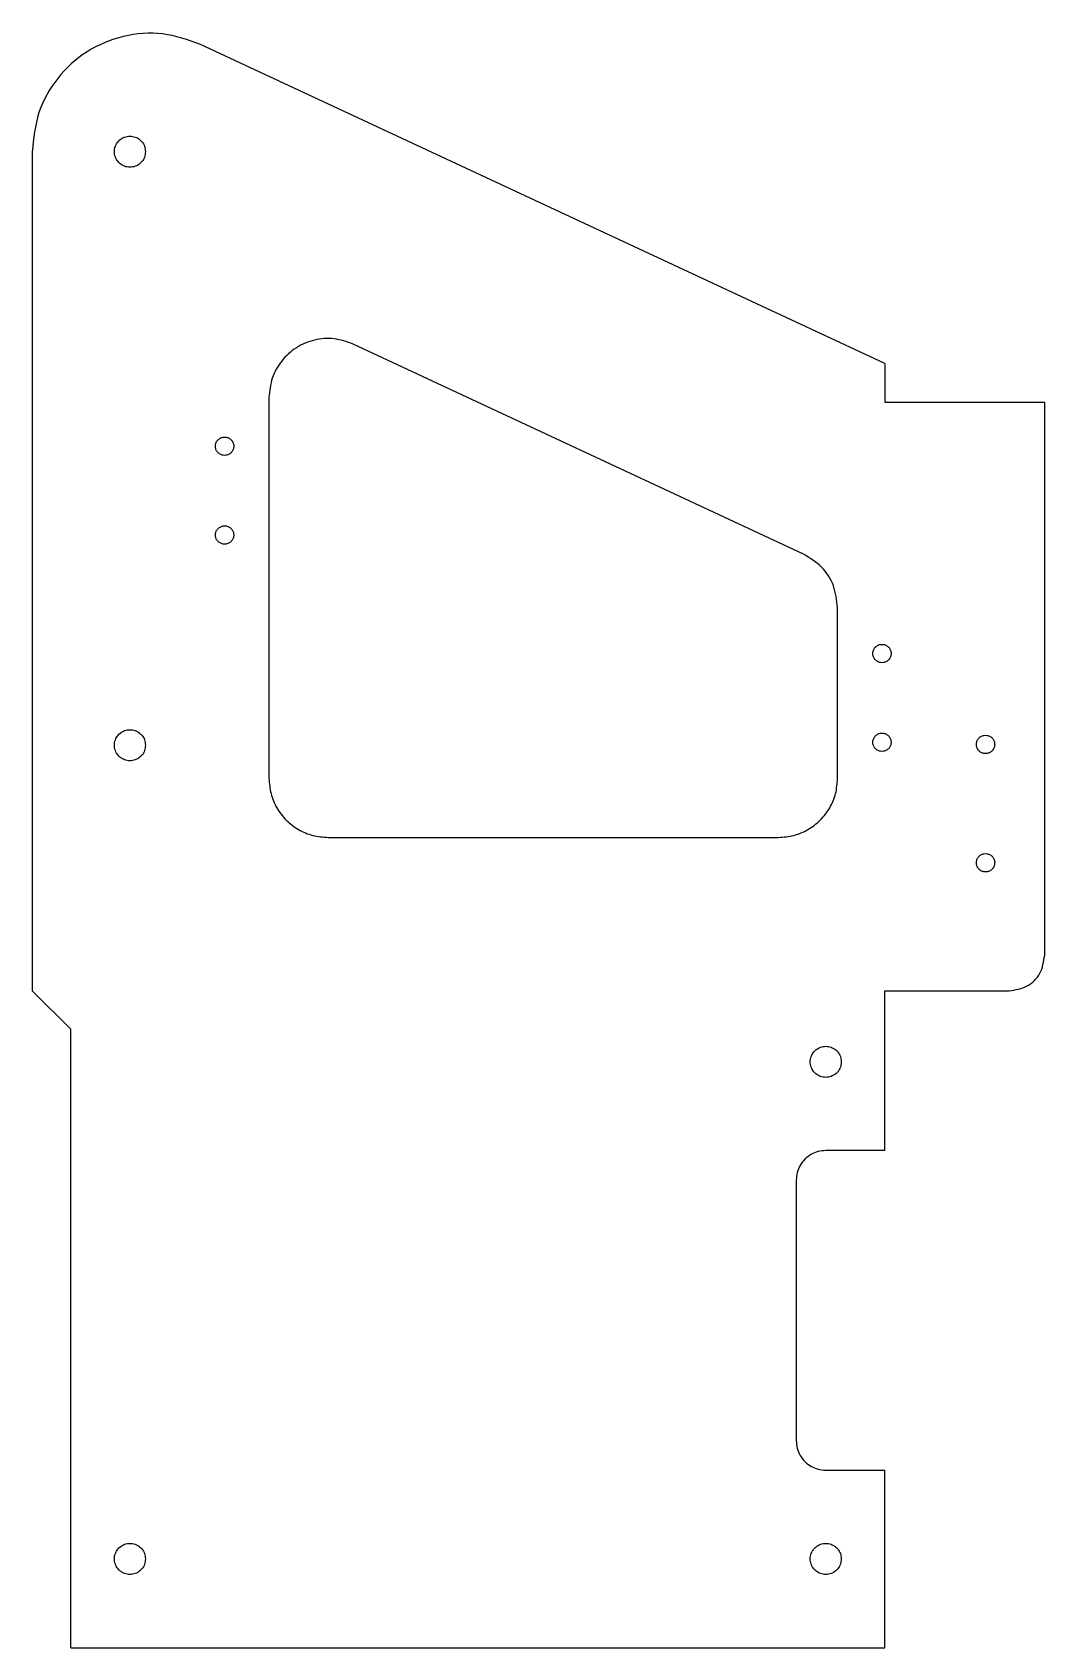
# Model space of a CAD drawing. Extents: x -94 to 77, y -85 to 188.
import ezdxf

# ---------------------------------------------------------------- set-up
doc = ezdxf.new("R2010")
doc.units = 0
doc.layers.get('0').update_dxf_attribs({"linetype": 'CONTINUOUS'})

msp = doc.modelspace()

# ---------------------------------------------------------------- linework, layer by layer
at = {"color": 7}
for p, q in [((49.786924, 132.004012), (-65.86071, 185.931389)), ((-94.313076, 167.805233), (-94.313076, 26.004012)), ((-75.188076, 167.805233), (-75.188076, 167.805233)), ((36.013107, 99.808621), (-40.086893, 135.294634)), ((49.786924, 132.004012), (49.786924, 125.504012)), ((-54.313076, 126.231556), (-54.313076, 61.928412)), ((49.786924, 125.504012), (76.786924, 125.504012)), ((76.786924, 32.004011), (76.786924, 125.504012)), ((-60.263076, 118.033707), (-60.263076, 118.033707)), ((-60.263076, 103.033707), (-60.263076, 103.033707)), ((41.786924, 61.928412), (41.786924, 90.745543)), ((50.836924, 83.004011), (50.836924, 83.004011)), ((-75.188076, 67.504012), (-75.188076, 67.504012)), ((50.836924, 68.004011), (50.836924, 68.004011)), ((68.336924, 67.644012), (68.336924, 67.644012)), ((-44.313076, 51.928412), (31.786924, 51.928412)), ((68.336924, 47.644012), (68.336924, 47.644012)), ((-87.813076, 19.504011), (-94.313076, 26.004012)), ((49.786924, 26.004012), (70.786924, 26.004012)), ((49.786924, -0.995989), (49.786924, 26.004012)), ((-87.813076, -84.995988), (-87.813076, 19.504011)), ((42.411924, 14.004012), (42.411924, 14.004012)), ((49.786924, -0.995989), (39.786924, -0.995989)), ((34.786924, -5.995988), (34.786924, -49.995988)), ((39.786924, -54.995988), (49.786924, -54.995988)), ((49.786924, -84.995988), (49.786924, -54.995988)), ((-75.188076, -69.995989), (-75.188076, -69.995989)), ((42.411924, -69.995989), (42.411924, -69.995989)), ((-87.813076, -84.995988), (49.786924, -84.995988))]:
    msp.add_line(p, q, dxfattribs=at)
for points, knots in [([(-65.86071, 185.931389), (-67.983643, 186.679469), (-72.201458, 188.165744), (-79.020363, 187.606755), (-85.267396, 185.000073), (-90.269963, 180.439969), (-93.658373, 174.496182), (-94.093876, 170.045415), (-94.313076, 167.805233)], [0, 0, 0, 0, 6.688779, 13.289186, 19.977965, 26.666745, 33.267151, 39.955931, 39.955931, 39.955931, 39.955931]), ([(-75.188076, 167.805233), (-75.219439, 168.112134), (-75.281717, 168.721544), (-75.764892, 169.526888), (-76.472342, 170.12564), (-77.348386, 170.443199), (-78.277967, 170.443199), (-79.152783, 170.12564), (-79.865132, 169.526888), (-80.330105, 168.721544), (-80.49245, 167.805233), (-80.330105, 166.888923), (-79.865132, 166.083579), (-79.152783, 165.484826), (-78.277967, 165.167268), (-77.348386, 165.167268), (-76.472342, 165.484826), (-75.764892, 166.083579), (-75.281717, 166.888923), (-75.219439, 167.498332), (-75.188076, 167.805233)], [0, 0, 0, 0, 0.916031, 1.818952, 2.734983, 3.651013, 4.553934, 5.469965, 6.385996, 7.288917, 8.204948, 9.120978, 10.023899, 10.93993, 11.855961, 12.758882, 13.674913, 14.590943, 15.493864, 16.409895, 16.409895, 16.409895, 16.409895]), ([(-40.086893, 135.294634), (-41.148359, 135.668674), (-43.257267, 136.411811), (-46.666719, 136.132317), (-49.790236, 134.828976), (-52.29152, 132.548924), (-53.985725, 129.57703), (-54.203476, 127.351647), (-54.313076, 126.231556)], [0, 0, 0, 0, 3.34439, 6.644593, 9.988983, 13.333373, 16.633576, 19.977966, 19.977966, 19.977966, 19.977966]), ([(-60.263076, 118.033707), (-60.281595, 118.214925), (-60.318369, 118.574767), (-60.603672, 119.050303), (-61.021404, 119.403852), (-61.538687, 119.591363), (-62.087583, 119.591363), (-62.604141, 119.403852), (-63.024766, 119.050303), (-63.299322, 118.574767), (-63.395182, 118.033707), (-63.299322, 117.492648), (-63.024766, 117.017111), (-62.604141, 116.663562), (-62.087583, 116.476051), (-61.538687, 116.476051), (-61.021404, 116.663562), (-60.603672, 117.017111), (-60.318369, 117.492648), (-60.281595, 117.852489), (-60.263076, 118.033707)], [0, 0, 0, 0, 0.540894, 1.074048, 1.614942, 2.155836, 2.68899, 3.229884, 3.770779, 4.303932, 4.844826, 5.385721, 5.918874, 6.459768, 7.000663, 7.533816, 8.07471, 8.615605, 9.148758, 9.689653, 9.689653, 9.689653, 9.689653]), ([(-60.263076, 103.033707), (-60.281595, 103.214925), (-60.318369, 103.574766), (-60.603672, 104.050303), (-61.021404, 104.403852), (-61.538687, 104.591363), (-62.087583, 104.591363), (-62.604141, 104.403852), (-63.024766, 104.050303), (-63.299322, 103.574766), (-63.395182, 103.033707), (-63.299322, 102.492647), (-63.024766, 102.017111), (-62.604141, 101.663562), (-62.087583, 101.476051), (-61.538687, 101.476051), (-61.021404, 101.663562), (-60.603672, 102.017111), (-60.318369, 102.492647), (-60.281595, 102.852489), (-60.263076, 103.033707)], [0, 0, 0, 0, 0.540894, 1.074048, 1.614942, 2.155836, 2.68899, 3.229884, 3.770779, 4.303932, 4.844826, 5.385721, 5.918874, 6.459768, 7.000663, 7.533816, 8.07471, 8.615605, 9.148758, 9.689653, 9.689653, 9.689653, 9.689653]), ([(41.786924, 90.745543), (41.643863, 92.008193), (41.360118, 94.512518), (39.24677, 97.82981), (37.096996, 99.145345), (36.013107, 99.808621)], [0, 0, 0, 0, 3.780038, 7.497286, 11.277324, 11.277324, 11.277324, 11.277324]), ([(50.836924, 83.004011), (50.818405, 83.185229), (50.781631, 83.545071), (50.496328, 84.020608), (50.078596, 84.374157), (49.561313, 84.561667), (49.012417, 84.561667), (48.495859, 84.374157), (48.075234, 84.020608), (47.800678, 83.545071), (47.704817, 83.004011), (47.800678, 82.462952), (48.075234, 81.987415), (48.495859, 81.633866), (49.012417, 81.446356), (49.561313, 81.446356), (50.078596, 81.633866), (50.496328, 81.987415), (50.781631, 82.462952), (50.818405, 82.822794), (50.836924, 83.004011)], [0, 0, 0, 0, 0.540894, 1.074048, 1.614942, 2.155837, 2.68899, 3.229884, 3.770779, 4.303932, 4.844826, 5.385721, 5.918874, 6.459769, 7.000663, 7.533816, 8.074711, 8.615605, 9.148758, 9.689653, 9.689653, 9.689653, 9.689653]), ([(-75.188076, 67.504012), (-75.219439, 67.810913), (-75.281717, 68.420322), (-75.764892, 69.225666), (-76.472342, 69.824419), (-77.348386, 70.141977), (-78.277967, 70.141977), (-79.152783, 69.824419), (-79.865132, 69.225666), (-80.330105, 68.420322), (-80.49245, 67.504012), (-80.330105, 66.587701), (-79.865132, 65.782357), (-79.152783, 65.183605), (-78.277967, 64.866046), (-77.348386, 64.866046), (-76.472342, 65.183605), (-75.764892, 65.782357), (-75.281717, 66.587701), (-75.219439, 67.197111), (-75.188076, 67.504012)], [0, 0, 0, 0, 0.916031, 1.818952, 2.734983, 3.651013, 4.553934, 5.469965, 6.385996, 7.288917, 8.204948, 9.120978, 10.023899, 10.93993, 11.855961, 12.758882, 13.674913, 14.590943, 15.493864, 16.409895, 16.409895, 16.409895, 16.409895]), ([(50.836924, 68.004011), (50.818405, 68.185229), (50.781631, 68.545071), (50.496328, 69.020608), (50.078596, 69.374157), (49.561313, 69.561667), (49.012417, 69.561667), (48.495859, 69.374157), (48.075234, 69.020608), (47.800678, 68.545071), (47.704817, 68.004011), (47.800678, 67.462952), (48.075234, 66.987415), (48.495859, 66.633866), (49.012417, 66.446356), (49.561313, 66.446356), (50.078596, 66.633866), (50.496328, 66.987415), (50.781631, 67.462952), (50.818405, 67.822794), (50.836924, 68.004011)], [0, 0, 0, 0, 0.540894, 1.074048, 1.614942, 2.155837, 2.68899, 3.229884, 3.770779, 4.303932, 4.844826, 5.385721, 5.918874, 6.459769, 7.000663, 7.533816, 8.074711, 8.615605, 9.148758, 9.689653, 9.689653, 9.689653, 9.689653]), ([(68.336924, 67.644012), (68.318405, 67.825229), (68.281631, 68.185071), (67.996328, 68.660608), (67.578596, 69.014157), (67.061313, 69.201667), (66.512417, 69.201667), (65.995859, 69.014157), (65.575234, 68.660608), (65.300678, 68.185071), (65.204817, 67.644012), (65.300678, 67.102952), (65.575234, 66.627415), (65.995859, 66.273867), (66.512417, 66.086356), (67.061313, 66.086356), (67.578596, 66.273867), (67.996328, 66.627415), (68.281631, 67.102952), (68.318405, 67.462794), (68.336924, 67.644012)], [0, 0, 0, 0, 0.540894, 1.074048, 1.614942, 2.155836, 2.68899, 3.229884, 3.770779, 4.303932, 4.844826, 5.385721, 5.918874, 6.459768, 7.000663, 7.533816, 8.07471, 8.615605, 9.148758, 9.689653, 9.689653, 9.689653, 9.689653]), ([(-54.313076, 61.928412), (-54.246413, 61.053279), (-54.11364, 59.310256), (-53.064388, 56.871845), (-51.468055, 54.773432), (-49.369642, 53.177099), (-46.931231, 52.127847), (-45.188208, 51.995074), (-44.313076, 51.928412)], [0, 0, 0, 0, 2.617749, 5.213835, 7.831584, 10.449332, 13.045418, 15.663167, 15.663167, 15.663167, 15.663167]), ([(31.786924, 51.928412), (32.662057, 51.995074), (34.405079, 52.127847), (36.843491, 53.177099), (38.941903, 54.773432), (40.538237, 56.871845), (41.587489, 59.310256), (41.720262, 61.053279), (41.786924, 61.928412)], [0, 0, 0, 0, 2.617749, 5.213835, 7.831584, 10.449332, 13.045418, 15.663167, 15.663167, 15.663167, 15.663167]), ([(68.336924, 47.644012), (68.318405, 47.825229), (68.281631, 48.185071), (67.996328, 48.660608), (67.578596, 49.014157), (67.061313, 49.201667), (66.512417, 49.201667), (65.995859, 49.014157), (65.575234, 48.660608), (65.300678, 48.185071), (65.204817, 47.644012), (65.300678, 47.102952), (65.575234, 46.627415), (65.995859, 46.273866), (66.512417, 46.086356), (67.061313, 46.086356), (67.578596, 46.273866), (67.996328, 46.627415), (68.281631, 47.102952), (68.318405, 47.462794), (68.336924, 47.644012)], [0, 0, 0, 0, 0.540894, 1.074048, 1.614942, 2.155836, 2.68899, 3.229884, 3.770779, 4.303932, 4.844826, 5.385721, 5.918874, 6.459768, 7.000663, 7.533816, 8.07471, 8.615605, 9.148758, 9.689653, 9.689653, 9.689653, 9.689653]), ([(70.786924, 26.004012), (71.838279, 26.169043), (73.909806, 26.49421), (76.296726, 28.88113), (76.621893, 30.952657), (76.786924, 32.004011)], [0, 0, 0, 0, 3.137155, 6.181262, 9.318417, 9.318417, 9.318417, 9.318417]), ([(42.411924, 14.004012), (42.380561, 14.310913), (42.318283, 14.920322), (41.835108, 15.725666), (41.127658, 16.324419), (40.251614, 16.641977), (39.322033, 16.641977), (38.447217, 16.324419), (37.734868, 15.725666), (37.269895, 14.920322), (37.10755, 14.004012), (37.269895, 13.087701), (37.734868, 12.282357), (38.447217, 11.683605), (39.322033, 11.366046), (40.251614, 11.366046), (41.127658, 11.683605), (41.835108, 12.282357), (42.318283, 13.087701), (42.380561, 13.697111), (42.411924, 14.004012)], [0, 0, 0, 0, 0.916031, 1.818952, 2.734983, 3.651013, 4.553934, 5.469965, 6.385996, 7.288917, 8.204948, 9.120978, 10.023899, 10.93993, 11.855961, 12.758882, 13.674913, 14.590943, 15.493864, 16.409895, 16.409895, 16.409895, 16.409895]), ([(39.786924, -0.995989), (39.349358, -1.02932), (38.477847, -1.095706), (37.258641, -1.620332), (36.209435, -2.418499), (35.411268, -3.467705), (34.886642, -4.686911), (34.820255, -5.558422), (34.786924, -5.995988)], [0, 0, 0, 0, 1.308874, 2.606917, 3.915792, 5.224666, 6.522709, 7.831584, 7.831584, 7.831584, 7.831584]), ([(34.786924, -49.995988), (34.820255, -50.433555), (34.886642, -51.305066), (35.411268, -52.524272), (36.209435, -53.573478), (37.258641, -54.371645), (38.477847, -54.896271), (39.349358, -54.962657), (39.786924, -54.995988)], [0, 0, 0, 0, 1.308874, 2.606917, 3.915792, 5.224666, 6.522709, 7.831584, 7.831584, 7.831584, 7.831584]), ([(-75.188076, -69.995989), (-75.219439, -69.689088), (-75.281717, -69.079678), (-75.764892, -68.274334), (-76.472342, -67.675582), (-77.348386, -67.358023), (-78.277967, -67.358023), (-79.152783, -67.675582), (-79.865132, -68.274334), (-80.330105, -69.079678), (-80.49245, -69.995989), (-80.330105, -70.912299), (-79.865132, -71.717643), (-79.152783, -72.316396), (-78.277967, -72.633954), (-77.348386, -72.633954), (-76.472342, -72.316396), (-75.764892, -71.717643), (-75.281717, -70.912299), (-75.219439, -70.302889), (-75.188076, -69.995989)], [0, 0, 0, 0, 0.916031, 1.818952, 2.734983, 3.651013, 4.553934, 5.469965, 6.385996, 7.288917, 8.204948, 9.120978, 10.023899, 10.93993, 11.855961, 12.758882, 13.674913, 14.590943, 15.493864, 16.409895, 16.409895, 16.409895, 16.409895]), ([(42.411924, -69.995989), (42.380561, -69.689088), (42.318283, -69.079678), (41.835108, -68.274334), (41.127658, -67.675582), (40.251614, -67.358023), (39.322033, -67.358023), (38.447217, -67.675582), (37.734868, -68.274334), (37.269895, -69.079678), (37.10755, -69.995989), (37.269895, -70.912299), (37.734868, -71.717643), (38.447217, -72.316396), (39.322033, -72.633954), (40.251614, -72.633954), (41.127658, -72.316396), (41.835108, -71.717643), (42.318283, -70.912299), (42.380561, -70.302889), (42.411924, -69.995989)], [0, 0, 0, 0, 0.916031, 1.818952, 2.734983, 3.651013, 4.553934, 5.469965, 6.385996, 7.288917, 8.204948, 9.120978, 10.023899, 10.93993, 11.855961, 12.758882, 13.674913, 14.590943, 15.493864, 16.409895, 16.409895, 16.409895, 16.409895])]:
    msp.add_open_spline(points, degree=3, knots=knots, dxfattribs=at)

doc.saveas('drawing.dxf')
